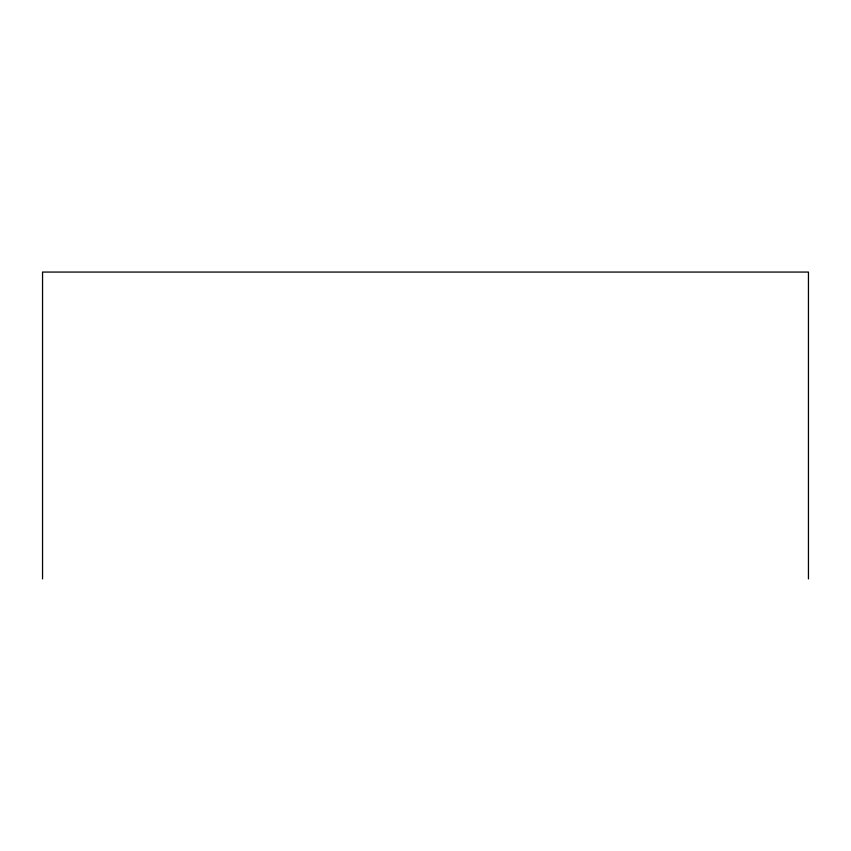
<?xml version="1.0" encoding="UTF-8"?>
<svg xmlns="http://www.w3.org/2000/svg" width="851" height="851" viewBox="0 0 851 851"><rect width="100%" height="100%" fill="white"/><g stroke="black" fill="none" stroke-linecap="round" stroke-linejoin="round"><path stroke-width="1.28" d="M808.45 578.935L808.45 272.065L42.55 272.065L42.55 578.935"/></g></svg>
